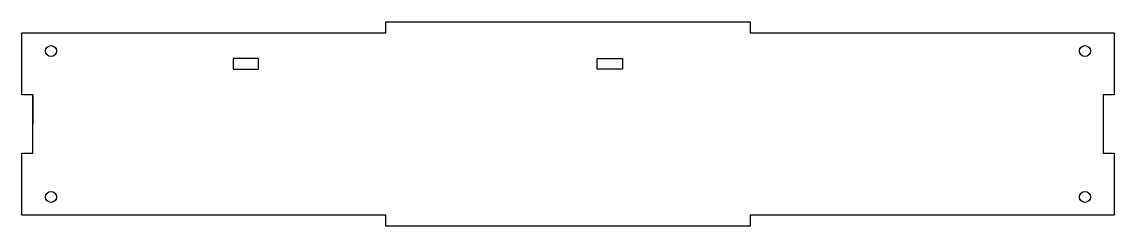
# Model space of a CAD drawing. Header units: millimetres. Extents: x 5210 to 5510, y 1192 to 1248.
import ezdxf

# ---------------------------------------------------------------- set-up
doc = ezdxf.new("R2010")
doc.units = ezdxf.units.MM

msp = doc.modelspace()

# ---------------------------------------------------------------- linework, layer by layer
for p, q in [((5310.1, 1244.75), (5310.1, 1247.75)), ((5310.1, 1247.75), (5410.1, 1247.75)), ((5310.1, 1247.75), (5360.1, 1247.75)), ((5410.1, 1247.75), (5410.1, 1244.75)), ((5210.1, 1244.75), (5310.1, 1244.75)), ((5210.1, 1227.75), (5210.1, 1244.75)), ((5210.1, 1244.75), (5218.1, 1244.75)), ((5410.1, 1244.75), (5510.1, 1244.75)), ((5510.1, 1244.75), (5510.1, 1227.75)), ((5268.1, 1237.75), (5268.1, 1234.75)), ((5275.1, 1237.75), (5268.1, 1237.75)), ((5275.1, 1234.75), (5275.1, 1237.75)), ((5368.1, 1237.75), (5375.1, 1237.75)), ((5368.1, 1234.75), (5368.1, 1237.75)), ((5375.1, 1237.75), (5375.1, 1234.75)), ((5268.1, 1234.75), (5275.1, 1234.75)), ((5375.1, 1234.75), (5368.1, 1234.75)), ((5213.1, 1227.75), (5210.1, 1227.75)), ((5213.1, 1211.75), (5213.1, 1227.75)), ((5213.1, 1227.75), (5213.1, 1219.75)), ((5213.1, 1227.75), (5213.1, 1219.75)), ((5510.1, 1227.75), (5507.1, 1227.75)), ((5507.1, 1227.75), (5507.1, 1211.75)), ((5210.1, 1194.75), (5210.1, 1211.75)), ((5210.1, 1211.75), (5213.1, 1211.75)), ((5507.1, 1211.75), (5510.1, 1211.75)), ((5510.1, 1211.75), (5510.1, 1194.75)), ((5310.1, 1194.75), (5210.1, 1194.75)), ((5310.1, 1191.75), (5310.1, 1194.75)), ((5510.1, 1194.75), (5410.1, 1194.75)), ((5410.1, 1194.75), (5410.1, 1191.75)), ((5410.1, 1191.75), (5310.1, 1191.75))]:
    msp.add_line(p, q)
for centre in [(5218.1, 1239.75), (5502.1, 1239.75), (5218.1, 1199.75), (5502.1, 1199.75)]:
    msp.add_circle(centre, 1.5)

doc.saveas('drawing.dxf')
